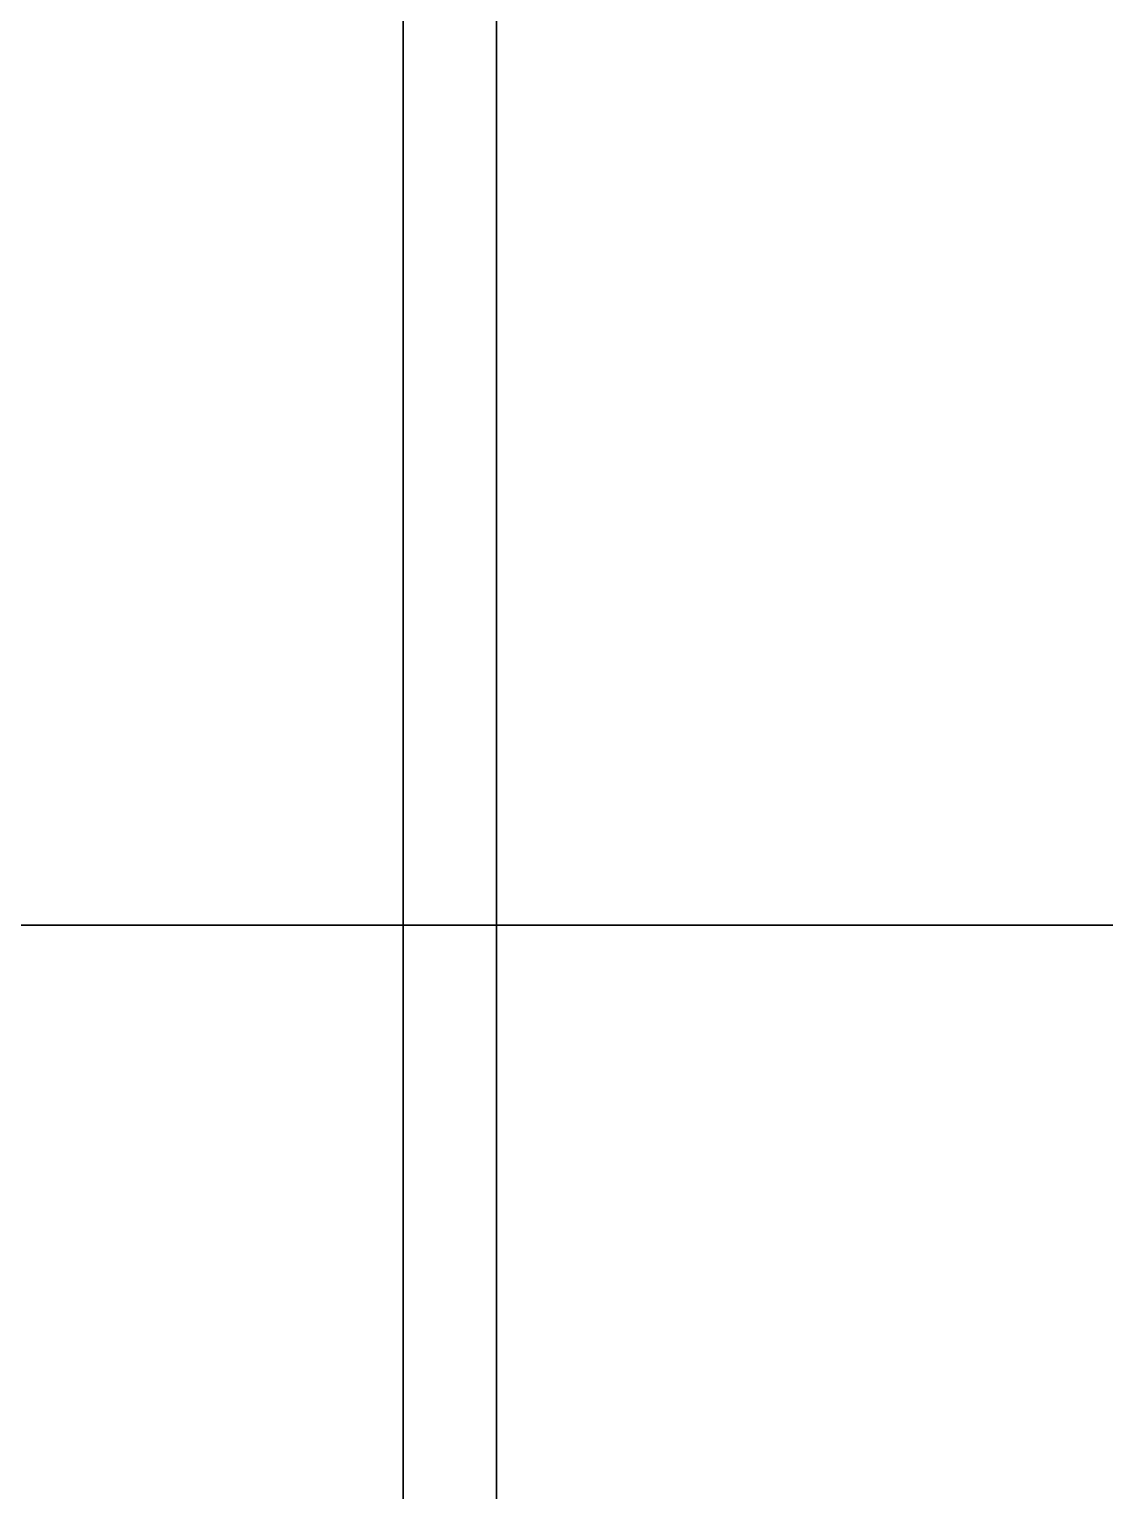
# Model space of a CAD drawing. Header units: millimetres. Extents: x -8000 to 18500, y -500 to 32500.
# Drawn here: x 2440 to 2901, y 4958 to 5584 of the extents above; entities that cross this region are included whole.
import ezdxf

# ---------------------------------------------------------------- set-up
doc = ezdxf.new("R2010")
doc.units = ezdxf.units.MM
for name, color, linetype in [('3D-BARISTA-BAR', 7, 'Continuous'), ('3D-COLUMNS', 7, 'Continuous'), ('3D-FINISH', 7, 'Continuous'), ('3D-ROOF', 7, 'Continuous'), ('3D-SLABS', 7, 'Continuous')]:
    doc.layers.add(name, color=color, linetype=linetype)

msp = doc.modelspace()

# ---------------------------------------------------------------- linework, layer by layer
at = {"layer": '3D-BARISTA-BAR', "color": 7}
for points in [[(1960, 3460, 1460), (1960, 7040, 1460), (2640, 7040, 1460), (2640, 3460, 1460)], [(1960, 3460, 1510), (2640, 3460, 1510), (2640, 7040, 1510), (1960, 7040, 1510)], [(2640, 3460, 1460), (2640, 7040, 1460), (2640, 7040, 1510), (2640, 3460, 1510)], [(2000, 3500, 600), (2000, 7000, 600), (2600, 7000, 600), (2600, 3500, 600)], [(2000, 3500, 1460), (2600, 3500, 1460), (2600, 7000, 1460), (2000, 7000, 1460)], [(2600, 3500, 600), (2600, 7000, 600), (2600, 7000, 1460), (2600, 3500, 1460)]]:
    msp.add_3dface(points, dxfattribs=at)
at = {"layer": '3D-COLUMNS', "color": 7}
for points in [[(0, 4800, 3600), (0, 5200, 3600), (10000, 5200, 3600), (10000, 4800, 3600)], [(0, 5200, 3600), (0, 5200, 3800), (10000, 5200, 3800), (10000, 5200, 3600)], [(0, 4800, 3800), (10000, 4800, 3800), (10000, 5200, 3800), (0, 5200, 3800)]]:
    msp.add_3dface(points, dxfattribs=at)
at = {"layer": '3D-FINISH', "color": 7}
for points in [[(200, 200, 590), (200, 9800, 590), (9800, 9800, 590), (9800, 200, 590)], [(200, 200, 600), (9800, 200, 600), (9800, 9800, 600), (200, 9800, 600)], [(200, 200, 3990), (200, 9800, 3990), (9800, 9800, 3990), (9800, 200, 3990)], [(200, 200, 4000), (9800, 200, 4000), (9800, 9800, 4000), (200, 9800, 4000)]]:
    msp.add_3dface(points, dxfattribs=at)
at = {"layer": '3D-ROOF', "color": 7}
for points in [[(0, 0, 7000), (0, 10000, 7000), (10000, 10000, 7000), (10000, 0, 7000)], [(0, 0, 7200), (10000, 0, 7200), (10000, 10000, 7200), (0, 10000, 7200)]]:
    msp.add_3dface(points, dxfattribs=at)
at = {"layer": '3D-SLABS', "color": 7}
for points in [[(0, 0), (0, 10000), (10000, 10000), (10000, 0)], [(0, 0, 600), (10000, 0, 600), (10000, 10000, 600), (0, 10000, 600)]]:
    msp.add_3dface(points, dxfattribs=at)

doc.saveas('drawing.dxf')
